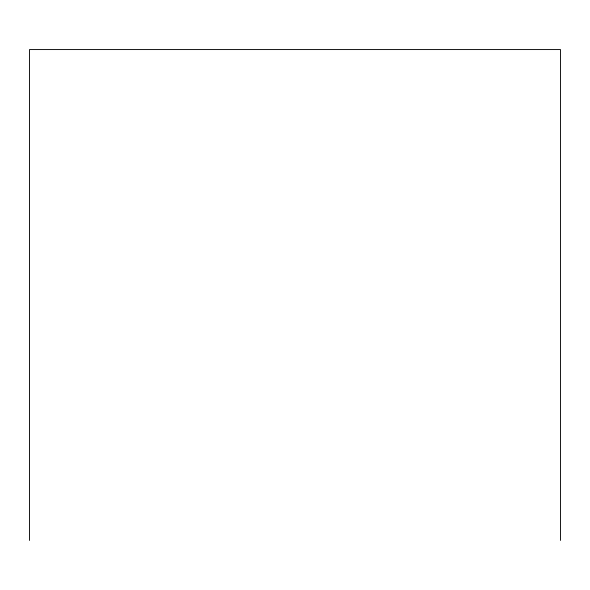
<?xml version="1.0" encoding="UTF-8"?>
<svg xmlns="http://www.w3.org/2000/svg" width="590" height="590" viewBox="0 0 590 590"><rect width="100%" height="100%" fill="white"/><g stroke="black" fill="none" stroke-linecap="round" stroke-linejoin="round"><path stroke-width="0.89" d="M560.5 540.433L560.5 49.567L29.5 49.567L29.5 540.433"/></g></svg>
